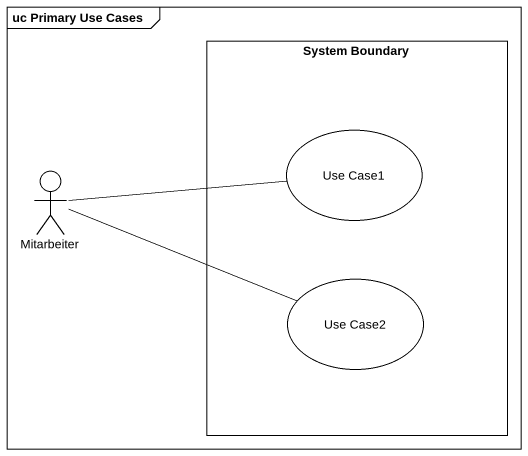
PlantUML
@startuml
mainframe uc Primary Use Cases
rectangle "System Boundary" as System_Boundary {
  usecase "Use Case1" as Use_Case1
  usecase "Use Case2" as Use_Case2
}
actor Mitarbeiter
Mitarbeiter -right- Use_Case1
Mitarbeiter -right- Use_Case2
@enduml
